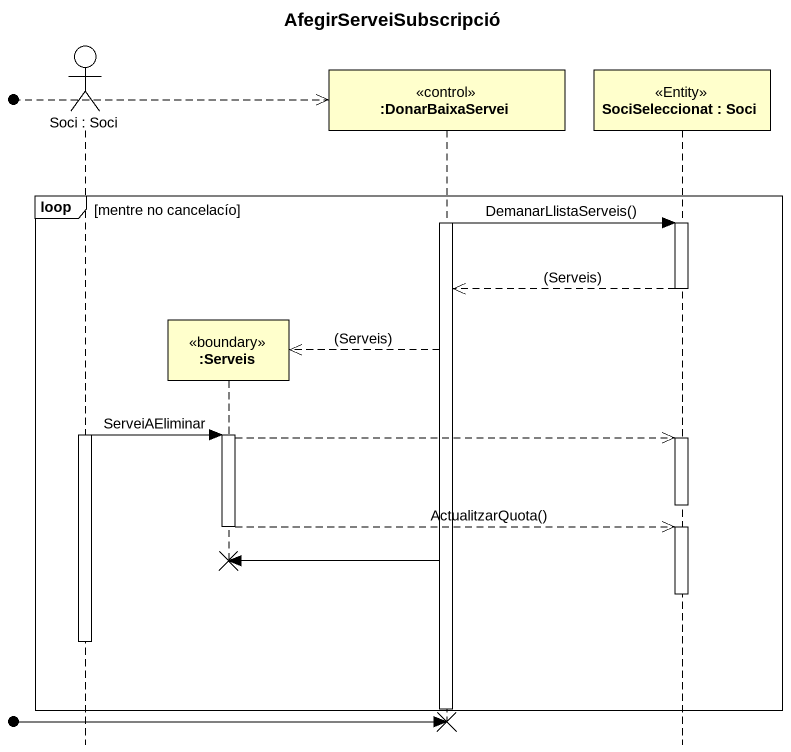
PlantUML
@startuml
title AfegirServeiSubscripció
hide footbox
actor "Soci : Soci" as Soci
participant ":Serveis" as Serveis <<boundary>>
participant ":DonarBaixaServei" as DonarBaixaServei <<control>>
participant "SociSeleccionat : Soci" as SociSeleccionat <<Entity>>

[o-->> DonarBaixaServei
loop mentre no cancelacío
  activate DonarBaixaServei
  DonarBaixaServei -> SociSeleccionat : DemanarLlistaServeis()
  activate SociSeleccionat
  SociSeleccionat -->> DonarBaixaServei : (Serveis)
  deactivate SociSeleccionat
  DonarBaixaServei -->> Serveis ** : (Serveis)
  activate Soci
  Soci -> Serveis : ServeiAEliminar
  activate Serveis
  Serveis -->> SociSeleccionat
  activate SociSeleccionat
  deactivate SociSeleccionat
  Serveis -->> SociSeleccionat : ActualitzarQuota()
  deactivate Serveis
  activate SociSeleccionat
  DonarBaixaServei -> Serveis !!
  deactivate SociSeleccionat
  deactivate Soci
  deactivate DonarBaixaServei
end
[o-> DonarBaixaServei
@enduml
